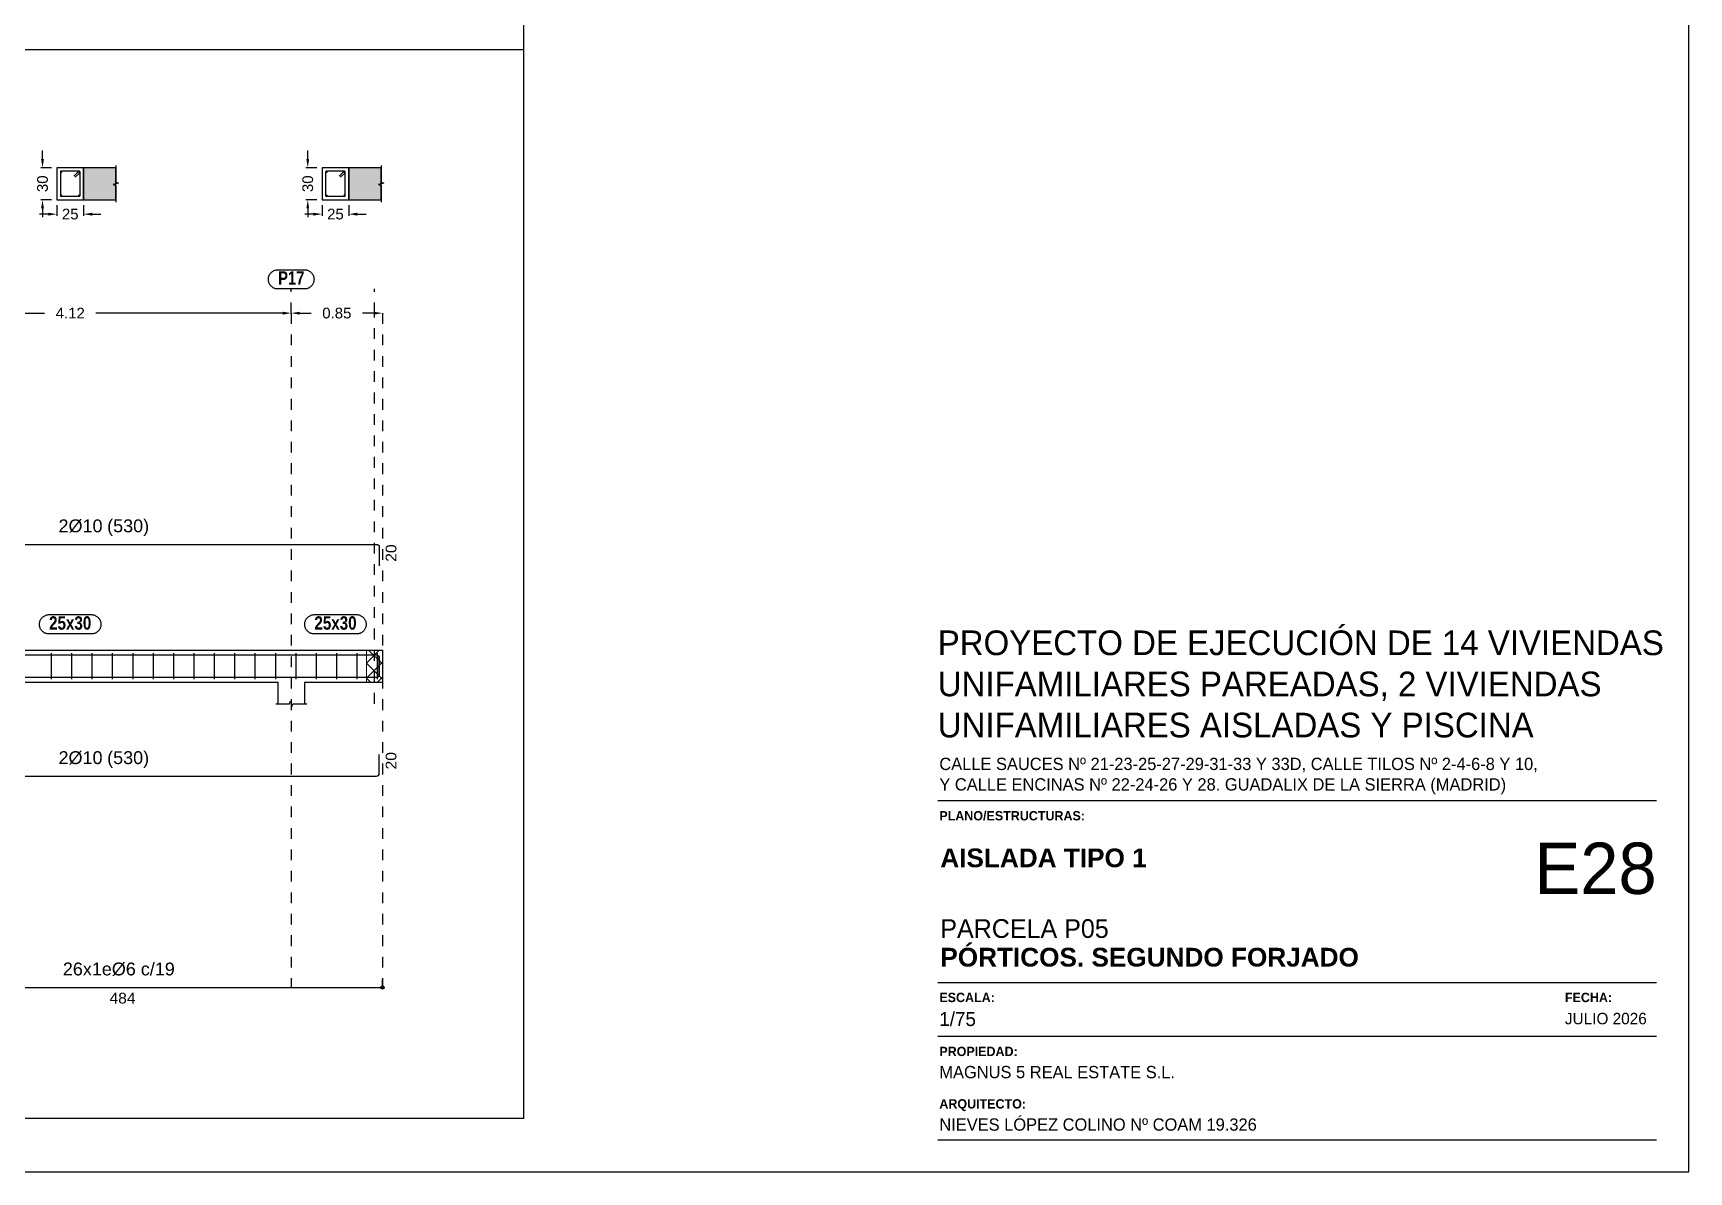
# Model space of a CAD drawing. Extents: x 2455 to 9764, y -806 to 181.
# Drawn here: x 5005.68 to 5021.11, y -500.15 to -489.53 of the extents above; entities that cross this region are included whole.
import ezdxf
from ezdxf.enums import TextEntityAlignment as Align

# ---------------------------------------------------------------- set-up
doc = ezdxf.new("R2010")
doc.units = 0
doc.header["$LTSCALE"] = 0.2
doc.header["$MEASUREMENT"] = 0
doc.linetypes.add('CYPE_RAYAPUNTO', pattern=[0.4125, 0.2025, -0.105, 0, -0.105])
doc.linetypes.add('PUNTOS2', pattern=[0.125, 0, -0.125])
doc.layers.add('01_cartela', color=6, linetype='CONTINUOUS', plot=False)
for name, color, linetype in [('01_cotas', 4, 'CONTINUOUS'), ('01_parcela', 7, 'CONTINUOUS'), ('01_primera', 5, 'CONTINUOUS'), ('01_texto cartela', 4, 'CONTINUOUS'), ('ALZ_CONT_NUDOS', 5, 'CONTINUOUS'), ('ALZ_CONT_VIG_HORMIGON', 5, 'CONTINUOUS'), ('ALZ_COT_COT_LIN_APOYOS', 120, 'CYPE_RAYAPUNTO'), ('ALZ_REF_REF_REFERENCIA', 3, 'CONTINUOUS'), ('ALZ_REF_TEXTO_REF_NOMBRE', 3, 'CONTINUOUS'), ('ARM_LONGITUDINAL_Ø10', 4, 'CONTINUOUS'), ('ARM_TRANSVERSAL_Ø6', 4, 'CONTINUOUS'), ('SEC_CONT_FORJADOS_SECCION', 8, 'CONTINUOUS'), ('SEC_CONT_VIG_HORMIGON_SECCION', 2, 'CONTINUOUS'), ('UNI_CORTANTES', 3, 'CONTINUOUS')]:
    doc.layers.add(name, color=color, linetype=linetype)
doc.layers.add('VIG_CARAS', color=5, linetype='CONTINUOUS', lineweight=9)
doc.styles.add('BERNARDO', font='GOTHICB.TTF')
doc.styles.add('Century Gothic', font='', dxfattribs={"height": 2})
doc.styles.add('Century Gothic_3', font='', dxfattribs={"height": 4.5})
doc.styles.add('Century Gothic_5', font='', dxfattribs={"height": 2.5})
doc.styles.add('Century Gothic_6', font='', dxfattribs={"height": 11})
doc.styles.add('CYPETXT_0.15', font='arial.ttf', dxfattribs={"height": 0.1})
doc.styles.add('Estilo1', font='swissel.ttf')
doc.styles.add('NIEVES2', font='sanss___.ttf')
doc.styles.add('NIEVES3', font='swisseb.ttf')
doc.styles.add('ROMANS', font='romans')
doc.styles.get('Century Gothic').set_extended_font_data('Century Gothic')
doc.styles.get('Century Gothic_3').set_extended_font_data('Century Gothic')
doc.styles.get('Century Gothic_5').set_extended_font_data('Century Gothic')
doc.styles.get('Century Gothic_6').set_extended_font_data('Century Gothic')
doc.dimstyles.new('DECIMAL-50', dxfattribs={"dimtxt": 0.08, "dimasz": 0.15, "dimexe": 0.05, "dimexo": 0.05, "dimgap": 0.09, "dimtad": 0, "dimzin": 0, "dimdsep": 46, "dimtxsty": 'ROMANS', "dimblk": 'DOTSMALL', "dimcen": 0.09, "dimclrt": 7, "dimadec": 0, "dimazin": 0, "dimtfac": 1.38, "dimtix": 1, "dimtofl": 0, "dimtmove": 2, "dimatfit": 3, "dimldrblk": 'OBLIQUE', "dimfxl": 1, "dimtolj": 1, "dimtzin": 0, "dimarcsym": 0})

# ---------------------------------------------------------------- blocks, each defined once
blk = doc.blocks.new('*D711')
at = {"layer": '01_cotas', "color": 0, "lineweight": -2, "transparency": 16777216}
for p, q in [((5005.816, -491.219), (5005.736, -491.219)), ((5006.226, -491.219), (5006.306, -491.219))]:
    blk.add_line(p, q, dxfattribs=at)
at = {"layer": '01_cotas', "color": 0, "linetype": 'PUNTOS2', "lineweight": -2, "transparency": 16777216}
for p, q in [((5005.896, -491.136), (5005.896, -491.269)), ((5006.146, -491.136), (5006.146, -491.269))]:
    blk.add_line(p, q, dxfattribs=at)
at = {"layer": '01_cotas', "color": 0, "transparency": 16777216}
for points in [[(5005.816, -491.206), (5005.816, -491.233), (5005.896, -491.219)], [(5006.226, -491.206), (5006.226, -491.233), (5006.146, -491.219)]]:
    blk.add_solid(points, dxfattribs=at)
at = {"layer": '01_cotas', "color": 5, "transparency": 16777216, "insert": (5006.021, -491.219), "char_height": 0.1, "attachment_point": 5, "style": 'Estilo1'}
blk.add_mtext('\\A1;25', dxfattribs=at)
blk = doc.blocks.new('*D712')
at = {"layer": '01_cotas', "color": 0, "lineweight": -2, "transparency": 16777216}
for p, q in [((5005.763, -490.706), (5005.763, -490.626)), ((5005.763, -491.166), (5005.763, -491.246))]:
    blk.add_line(p, q, dxfattribs=at)
at = {"layer": '01_cotas', "color": 0, "linetype": 'PUNTOS2', "lineweight": -2, "transparency": 16777216}
for p, q in [((5005.846, -490.786), (5005.713, -490.786)), ((5005.846, -491.086), (5005.713, -491.086))]:
    blk.add_line(p, q, dxfattribs=at)
at = {"layer": '01_cotas', "color": 0, "transparency": 16777216}
for points in [[(5005.749, -490.706), (5005.776, -490.706), (5005.763, -490.786)], [(5005.749, -491.166), (5005.776, -491.166), (5005.763, -491.086)]]:
    blk.add_solid(points, dxfattribs=at)
at = {"layer": '01_cotas', "color": 5, "transparency": 16777216, "insert": (5005.763, -490.936), "char_height": 0.1, "attachment_point": 5, "rotation": 90, "style": 'Estilo1'}
blk.add_mtext('\\A1;30', dxfattribs=at)
blk = doc.blocks.new('*D713')
at = {"layer": '01_cotas', "color": 0, "lineweight": -2, "transparency": 16777216}
for p, q in [((5008.288, -491.219), (5008.208, -491.219)), ((5008.698, -491.219), (5008.778, -491.219))]:
    blk.add_line(p, q, dxfattribs=at)
at = {"layer": '01_cotas', "color": 0, "linetype": 'PUNTOS2', "lineweight": -2, "transparency": 16777216}
for p, q in [((5008.368, -491.136), (5008.368, -491.269)), ((5008.618, -491.136), (5008.618, -491.269))]:
    blk.add_line(p, q, dxfattribs=at)
at = {"layer": '01_cotas', "color": 0, "transparency": 16777216}
for points in [[(5008.288, -491.206), (5008.288, -491.233), (5008.368, -491.219)], [(5008.698, -491.206), (5008.698, -491.233), (5008.618, -491.219)]]:
    blk.add_solid(points, dxfattribs=at)
at = {"layer": '01_cotas', "color": 5, "transparency": 16777216, "insert": (5008.493, -491.219), "char_height": 0.1, "attachment_point": 5, "style": 'Estilo1'}
blk.add_mtext('\\A1;25', dxfattribs=at)
blk = doc.blocks.new('*D714')
at = {"layer": '01_cotas', "color": 0, "lineweight": -2, "transparency": 16777216}
for p, q in [((5008.235, -490.706), (5008.235, -490.626)), ((5008.235, -491.166), (5008.235, -491.246))]:
    blk.add_line(p, q, dxfattribs=at)
at = {"layer": '01_cotas', "color": 0, "linetype": 'PUNTOS2', "lineweight": -2, "transparency": 16777216}
for p, q in [((5008.318, -490.786), (5008.185, -490.786)), ((5008.318, -491.086), (5008.185, -491.086))]:
    blk.add_line(p, q, dxfattribs=at)
at = {"layer": '01_cotas', "color": 0, "transparency": 16777216}
for points in [[(5008.222, -490.706), (5008.248, -490.706), (5008.235, -490.786)], [(5008.222, -491.166), (5008.248, -491.166), (5008.235, -491.086)]]:
    blk.add_solid(points, dxfattribs=at)
at = {"layer": '01_cotas', "color": 5, "transparency": 16777216, "insert": (5008.235, -490.936), "char_height": 0.1, "attachment_point": 5, "rotation": 90, "style": 'Estilo1'}
blk.add_mtext('\\A1;30', dxfattribs=at)
blk = doc.blocks.new('*D716')
at = {"layer": '01_cotas', "color": 0, "lineweight": -2, "transparency": 16777216}
for p, q in [((5004.041, -492.142), (5005.781, -492.142)), ((5008.001, -492.142), (5006.26, -492.142))]:
    blk.add_line(p, q, dxfattribs=at)
at = {"layer": '01_cotas', "color": 0, "transparency": 16777216}
for points in [[(5004.041, -492.129), (5004.041, -492.156), (5003.961, -492.142)], [(5008.001, -492.129), (5008.001, -492.156), (5008.081, -492.142)]]:
    blk.add_solid(points, dxfattribs=at)
at = {"layer": '01_cotas', "color": 5, "transparency": 16777216, "insert": (5006.021, -492.142), "char_height": 0.1, "attachment_point": 5, "style": 'Estilo1'}
blk.add_mtext('\\A1;4.12', dxfattribs=at)
blk = doc.blocks.new('*D717')
at = {"layer": '01_cotas', "color": 0, "lineweight": -2, "transparency": 16777216}
for p, q in [((5008.161, -492.142), (5008.266, -492.142)), ((5008.851, -492.142), (5008.746, -492.142))]:
    blk.add_line(p, q, dxfattribs=at)
at = {"layer": '01_cotas', "color": 0, "transparency": 16777216}
for points in [[(5008.161, -492.129), (5008.161, -492.156), (5008.081, -492.142)], [(5008.851, -492.129), (5008.851, -492.156), (5008.931, -492.142)]]:
    blk.add_solid(points, dxfattribs=at)
at = {"layer": '01_cotas', "color": 5, "transparency": 16777216, "insert": (5008.506, -492.142), "char_height": 0.1, "attachment_point": 5, "style": 'Estilo1'}
blk.add_mtext('\\A1;0.85', dxfattribs=at)

msp = doc.modelspace()

# ---------------------------------------------------------------- hatches: boundary and pattern name
at = {"layer": 'SEC_CONT_FORJADOS_SECCION', "true_color": 0xdad7d3}
for points in [[(5006.446, -490.786), (5006.146, -490.786), (5006.146, -491.086), (5006.446, -491.086)], [(5008.918, -490.786), (5008.618, -490.786), (5008.618, -491.086), (5008.918, -491.086)]]:
    msp.add_hatch(color=254, dxfattribs=at).paths.add_polyline_path(points)

# ---------------------------------------------------------------- linework, layer by layer
at = {"layer": '01_cartela', "color": 3}
msp.add_lwpolyline([(4990.47, -478.613), (4990.47, -500.148), (5021.108, -500.148), (5021.108, -478.613)], close=True, dxfattribs=at)
at = {"layer": '01_parcela', "color": 7, "ltscale": 2.5}
for p, q in [((5010.248, -499.648), (5010.248, -489.38)), ((4990.971, -499.648), (5010.248, -499.648))]:
    msp.add_line(p, q, dxfattribs=at)
at = {"layer": '01_primera', "ltscale": 2.5}
msp.add_line((4990.969, -489.683), (5010.248, -489.683), dxfattribs=at)
at = {"layer": '01_texto cartela', "color": 5}
for p, q in [((5014.107, -496.687), (5020.808, -496.687)), ((5014.107, -498.381), (5020.808, -498.381)), ((5014.107, -498.884), (5020.808, -498.884)), ((5014.107, -499.848), (5020.808, -499.848))]:
    msp.add_line(p, q, dxfattribs=at)
at = {"layer": 'ALZ_CONT_NUDOS', "lineweight": 0}
for p, q in [((5008.781, -495.404), (5008.901, -495.283)), ((5008.781, -495.545), (5008.931, -495.395)), ((5008.931, -495.554), (5008.781, -495.404)), ((5008.931, -495.412), (5008.802, -495.283)), ((5008.819, -495.583), (5008.781, -495.545)), ((5008.884, -495.583), (5008.931, -495.536))]:
    msp.add_line(p, q, dxfattribs=at)
at = {"layer": 'ALZ_CONT_NUDOS'}
for p, q in [((5008.931, -495.283), (5008.931, -495.583)), ((5007.956, -495.583), (5007.956, -495.783)), ((5008.206, -495.583), (5008.206, -495.783))]:
    msp.add_line(p, q, dxfattribs=at)
for points in [[(5007.956, -495.283), (5008.206, -495.283)], [(5008.781, -495.283), (5008.931, -495.283)], [(5008.781, -495.583), (5008.931, -495.583)], [(5007.936, -495.783), (5008.066, -495.783), (5008.073, -495.758), (5008.088, -495.808), (5008.096, -495.783), (5008.226, -495.783)]]:
    msp.add_lwpolyline(points, dxfattribs=at)
at = {"layer": 'ALZ_CONT_NUDOS', "lineweight": 0}
msp.add_lwpolyline([(5008.781, -495.283), (5008.781, -495.583), (5008.931, -495.583), (5008.931, -495.283), (5008.781, -495.283)], close=True, dxfattribs=at)
at = {"layer": 'ALZ_CONT_VIG_HORMIGON'}
for p, q in [((5004.086, -495.283), (5007.956, -495.283)), ((5008.206, -495.283), (5008.781, -495.283)), ((5004.086, -495.583), (5007.956, -495.583)), ((5008.206, -495.583), (5008.781, -495.583))]:
    msp.add_line(p, q, dxfattribs=at)
at = {"layer": 'ALZ_COT_COT_LIN_APOYOS'}
for p, q in [((5008.081, -492.142), (5008.081, -491.917)), ((5008.856, -492.142), (5008.856, -491.917)), ((5008.081, -492.142), (5008.081, -498.428)), ((5008.856, -495.783), (5008.856, -492.142)), ((5008.931, -492.142), (5008.931, -498.428))]:
    msp.add_line(p, q, dxfattribs=at)
at = {"layer": 'ALZ_REF_REF_REFERENCIA'}
msp.add_lwpolyline([(5008.204, -491.737), (5008.21, -491.737), (5008.216, -491.738), (5008.222, -491.739), (5008.227, -491.74), (5008.233, -491.742), (5008.239, -491.744), (5008.244, -491.747), (5008.249, -491.75), (5008.255, -491.753), (5008.259, -491.757), (5008.264, -491.76), (5008.268, -491.765), (5008.272, -491.769), (5008.276, -491.774), (5008.279, -491.779), (5008.282, -491.784), (5008.285, -491.789), (5008.288, -491.795), (5008.29, -491.801), (5008.291, -491.806), (5008.292, -491.812), (5008.293, -491.818), (5008.294, -491.824), (5008.294, -491.83), (5008.293, -491.836), (5008.292, -491.842), (5008.291, -491.848), (5008.29, -491.854), (5008.288, -491.86), (5008.285, -491.865), (5008.282, -491.87), (5008.279, -491.876), (5008.276, -491.881), (5008.272, -491.885), (5008.268, -491.89), (5008.264, -491.894), (5008.259, -491.898), (5008.255, -491.901), (5008.249, -491.905), (5008.244, -491.908), (5008.239, -491.91), (5008.233, -491.912), (5008.227, -491.914), (5008.222, -491.915), (5008.216, -491.916), (5008.21, -491.917), (5008.204, -491.917), (5007.958, -491.917), (5007.952, -491.917), (5007.946, -491.916), (5007.94, -491.915), (5007.934, -491.914), (5007.928, -491.912), (5007.922, -491.91), (5007.917, -491.908), (5007.912, -491.905), (5007.907, -491.901), (5007.902, -491.898), (5007.897, -491.894), (5007.893, -491.89), (5007.889, -491.885), (5007.885, -491.881), (5007.882, -491.876), (5007.879, -491.87), (5007.876, -491.865), (5007.874, -491.86), (5007.872, -491.854), (5007.87, -491.848), (5007.869, -491.842), (5007.868, -491.836), (5007.868, -491.83), (5007.868, -491.824), (5007.868, -491.818), (5007.869, -491.812), (5007.87, -491.806), (5007.872, -491.801), (5007.874, -491.795), (5007.876, -491.789), (5007.879, -491.784), (5007.882, -491.779), (5007.885, -491.774), (5007.889, -491.769), (5007.893, -491.765), (5007.897, -491.76), (5007.902, -491.757), (5007.907, -491.753), (5007.912, -491.75), (5007.917, -491.747), (5007.922, -491.744), (5007.928, -491.742), (5007.934, -491.74), (5007.94, -491.739), (5007.946, -491.738), (5007.952, -491.737), (5007.958, -491.737), (5008.204, -491.737)], close=True, dxfattribs=at)
at = {"layer": 'ALZ_REF_TEXTO_REF_NOMBRE', "color": 5}
for points in [[(5006.217, -494.953), (5006.223, -494.953), (5006.229, -494.954), (5006.235, -494.955), (5006.241, -494.956), (5006.247, -494.958), (5006.252, -494.96), (5006.258, -494.963), (5006.263, -494.966), (5006.268, -494.969), (5006.273, -494.973), (5006.277, -494.977), (5006.282, -494.981), (5006.286, -494.985), (5006.29, -494.99), (5006.293, -494.995), (5006.296, -495), (5006.299, -495.005), (5006.301, -495.011), (5006.303, -495.017), (5006.305, -495.022), (5006.306, -495.028), (5006.307, -495.034), (5006.307, -495.04), (5006.307, -495.046), (5006.307, -495.052), (5006.306, -495.058), (5006.305, -495.064), (5006.303, -495.07), (5006.301, -495.076), (5006.299, -495.081), (5006.296, -495.087), (5006.293, -495.092), (5006.29, -495.097), (5006.286, -495.101), (5006.282, -495.106), (5006.277, -495.11), (5006.273, -495.114), (5006.268, -495.117), (5006.263, -495.121), (5006.258, -495.124), (5006.252, -495.126), (5006.247, -495.128), (5006.241, -495.13), (5006.235, -495.131), (5006.229, -495.132), (5006.223, -495.133), (5006.217, -495.133), (5005.824, -495.133), (5005.818, -495.133), (5005.812, -495.132), (5005.806, -495.131), (5005.8, -495.13), (5005.795, -495.128), (5005.789, -495.126), (5005.783, -495.124), (5005.778, -495.121), (5005.773, -495.117), (5005.768, -495.114), (5005.764, -495.11), (5005.759, -495.106), (5005.755, -495.101), (5005.752, -495.097), (5005.748, -495.092), (5005.745, -495.087), (5005.742, -495.081), (5005.74, -495.076), (5005.738, -495.07), (5005.737, -495.064), (5005.735, -495.058), (5005.735, -495.052), (5005.734, -495.046), (5005.734, -495.04), (5005.735, -495.034), (5005.735, -495.028), (5005.737, -495.022), (5005.738, -495.017), (5005.74, -495.011), (5005.742, -495.005), (5005.745, -495), (5005.748, -494.995), (5005.752, -494.99), (5005.755, -494.985), (5005.759, -494.981), (5005.764, -494.977), (5005.768, -494.973), (5005.773, -494.969), (5005.778, -494.966), (5005.783, -494.963), (5005.789, -494.96), (5005.795, -494.958), (5005.8, -494.956), (5005.806, -494.955), (5005.812, -494.954), (5005.818, -494.953), (5005.824, -494.953), (5006.217, -494.953)], [(5008.69, -494.953), (5008.696, -494.953), (5008.702, -494.954), (5008.707, -494.955), (5008.713, -494.956), (5008.719, -494.958), (5008.725, -494.96), (5008.73, -494.963), (5008.735, -494.966), (5008.741, -494.969), (5008.745, -494.973), (5008.75, -494.977), (5008.754, -494.981), (5008.758, -494.985), (5008.762, -494.99), (5008.765, -494.995), (5008.768, -495), (5008.771, -495.005), (5008.774, -495.011), (5008.776, -495.017), (5008.777, -495.022), (5008.778, -495.028), (5008.779, -495.034), (5008.78, -495.04), (5008.78, -495.046), (5008.779, -495.052), (5008.778, -495.058), (5008.777, -495.064), (5008.776, -495.07), (5008.774, -495.076), (5008.771, -495.081), (5008.768, -495.087), (5008.765, -495.092), (5008.762, -495.097), (5008.758, -495.101), (5008.754, -495.106), (5008.75, -495.11), (5008.745, -495.114), (5008.741, -495.117), (5008.735, -495.121), (5008.73, -495.124), (5008.725, -495.126), (5008.719, -495.128), (5008.713, -495.13), (5008.707, -495.131), (5008.702, -495.132), (5008.696, -495.133), (5008.69, -495.133), (5008.297, -495.133), (5008.291, -495.133), (5008.285, -495.132), (5008.279, -495.131), (5008.273, -495.13), (5008.267, -495.128), (5008.261, -495.126), (5008.256, -495.124), (5008.251, -495.121), (5008.246, -495.117), (5008.241, -495.114), (5008.236, -495.11), (5008.232, -495.106), (5008.228, -495.101), (5008.224, -495.097), (5008.221, -495.092), (5008.218, -495.087), (5008.215, -495.081), (5008.213, -495.076), (5008.211, -495.07), (5008.209, -495.064), (5008.208, -495.058), (5008.207, -495.052), (5008.207, -495.046), (5008.207, -495.04), (5008.207, -495.034), (5008.208, -495.028), (5008.209, -495.022), (5008.211, -495.017), (5008.213, -495.011), (5008.215, -495.005), (5008.218, -495), (5008.221, -494.995), (5008.224, -494.99), (5008.228, -494.985), (5008.232, -494.981), (5008.236, -494.977), (5008.241, -494.973), (5008.246, -494.969), (5008.251, -494.966), (5008.256, -494.963), (5008.261, -494.96), (5008.267, -494.958), (5008.273, -494.956), (5008.279, -494.955), (5008.285, -494.954), (5008.291, -494.953), (5008.297, -494.953), (5008.69, -494.953)]]:
    msp.add_lwpolyline(points, close=True, dxfattribs=at)
at = {"layer": 'ARM_LONGITUDINAL_Ø10'}
for points in [[(5003.801, -494.298), (5008.876, -494.298), (5008.885, -494.3), (5008.893, -494.305), (5008.899, -494.313), (5008.901, -494.323), (5008.901, -494.498)], [(5003.801, -495.329), (5008.876, -495.329), (5008.885, -495.331), (5008.893, -495.337), (5008.899, -495.345), (5008.901, -495.354), (5008.901, -495.529)], [(5003.801, -495.537), (5008.876, -495.537), (5008.885, -495.535), (5008.893, -495.53), (5008.899, -495.522), (5008.901, -495.512), (5008.901, -495.337)], [(5003.801, -496.458), (5008.876, -496.458), (5008.885, -496.456), (5008.893, -496.451), (5008.899, -496.443), (5008.901, -496.433), (5008.901, -496.258)]]:
    msp.add_lwpolyline(points, dxfattribs=at)
for centre in [(5005.937, -490.827), (5006.105, -490.827), (5008.409, -490.827), (5008.577, -490.827), (5005.937, -491.045), (5006.105, -491.045), (5008.409, -491.045), (5008.577, -491.045)]:
    msp.add_circle(centre, 0.005, dxfattribs=at)
at = {"layer": 'ARM_TRANSVERSAL_Ø6'}
for p, q in [((5005.843, -495.313), (5005.843, -495.553)), ((5006.033, -495.313), (5006.033, -495.553)), ((5006.223, -495.313), (5006.223, -495.553)), ((5006.413, -495.313), (5006.413, -495.553)), ((5006.603, -495.313), (5006.603, -495.553)), ((5006.793, -495.313), (5006.793, -495.553)), ((5006.983, -495.313), (5006.983, -495.553)), ((5007.173, -495.313), (5007.173, -495.553)), ((5007.363, -495.313), (5007.363, -495.553)), ((5007.553, -495.313), (5007.553, -495.553)), ((5007.743, -495.313), (5007.743, -495.553)), ((5007.933, -495.313), (5007.933, -495.553)), ((5008.123, -495.313), (5008.123, -495.553)), ((5008.313, -495.313), (5008.313, -495.553)), ((5008.503, -495.313), (5008.503, -495.553)), ((5008.693, -495.313), (5008.693, -495.553)), ((5008.883, -495.313), (5008.883, -495.553))]:
    msp.add_line(p, q, dxfattribs=at)
for points in [[(5006.068, -490.875), (5006.11, -490.833), (5006.111, -490.832), (5006.112, -490.83), (5006.112, -490.829), (5006.113, -490.827), (5006.112, -490.826), (5006.112, -490.824), (5006.111, -490.823), (5006.11, -490.822), (5006.109, -490.821), (5006.108, -490.82), (5006.106, -490.819), (5006.105, -490.819), (5005.937, -490.819), (5005.934, -490.82), (5005.931, -490.822), (5005.929, -490.824), (5005.929, -490.827), (5005.929, -491.045), (5005.929, -491.048), (5005.931, -491.051), (5005.934, -491.053), (5005.937, -491.053), (5006.105, -491.053), (5006.108, -491.053), (5006.11, -491.051), (5006.112, -491.048), (5006.113, -491.045), (5006.113, -490.827), (5006.112, -490.826), (5006.112, -490.824), (5006.111, -490.823), (5006.11, -490.822), (5006.109, -490.821), (5006.108, -490.82), (5006.106, -490.819), (5006.105, -490.819), (5006.103, -490.819), (5006.102, -490.82), (5006.1, -490.821), (5006.099, -490.822), (5006.056, -490.864)], [(5008.54, -490.875), (5008.583, -490.833), (5008.584, -490.832), (5008.584, -490.83), (5008.585, -490.829), (5008.585, -490.827), (5008.585, -490.826), (5008.584, -490.824), (5008.584, -490.823), (5008.583, -490.822), (5008.582, -490.821), (5008.58, -490.82), (5008.579, -490.819), (5008.577, -490.819), (5008.409, -490.819), (5008.406, -490.82), (5008.403, -490.822), (5008.402, -490.824), (5008.401, -490.827), (5008.401, -491.045), (5008.402, -491.048), (5008.403, -491.051), (5008.406, -491.053), (5008.409, -491.053), (5008.577, -491.053), (5008.58, -491.053), (5008.583, -491.051), (5008.584, -491.048), (5008.585, -491.045), (5008.585, -490.827), (5008.585, -490.826), (5008.584, -490.824), (5008.584, -490.823), (5008.583, -490.822), (5008.582, -490.821), (5008.58, -490.82), (5008.579, -490.819), (5008.577, -490.819), (5008.576, -490.819), (5008.574, -490.82), (5008.573, -490.821), (5008.571, -490.822), (5008.529, -490.864)]]:
    msp.add_lwpolyline(points, dxfattribs=at)
at = {"layer": 'SEC_CONT_FORJADOS_SECCION'}
for points in [[(5006.446, -490.766), (5006.446, -490.921), (5006.471, -490.929), (5006.421, -490.944), (5006.446, -490.951), (5006.446, -491.106)], [(5008.918, -490.766), (5008.918, -490.921), (5008.943, -490.929), (5008.893, -490.944), (5008.918, -490.951), (5008.918, -491.106)], [(5006.446, -490.786), (5006.146, -490.786), (5006.146, -491.086), (5006.446, -491.086)], [(5008.918, -490.786), (5008.618, -490.786), (5008.618, -491.086), (5008.918, -491.086)]]:
    msp.add_lwpolyline(points, dxfattribs=at)
at = {"layer": 'SEC_CONT_FORJADOS_SECCION', "color": 254, "true_color": 0xdad7d3}
for points in [[(5006.446, -490.786), (5006.146, -490.786), (5006.146, -491.086), (5006.446, -491.086)], [(5008.918, -490.786), (5008.618, -490.786), (5008.618, -491.086), (5008.918, -491.086)]]:
    msp.add_lwpolyline(points, close=True, dxfattribs=at)
at = {"layer": 'SEC_CONT_VIG_HORMIGON_SECCION'}
for points in [[(5006.146, -490.786), (5005.896, -490.786), (5005.896, -491.086), (5006.146, -491.086), (5006.146, -490.786)], [(5008.618, -490.786), (5008.368, -490.786), (5008.368, -491.086), (5008.618, -491.086), (5008.618, -490.786)]]:
    msp.add_lwpolyline(points, close=True, dxfattribs=at)
at = {"layer": 'UNI_CORTANTES', "color": 2}
msp.add_lwpolyline([(5004.086, -498.428), (5008.931, -498.428), (5008.931, -498.353)], dxfattribs=at)
msp.add_circle((5008.931, -498.428), 0.015, dxfattribs=at)

# ---------------------------------------------------------------- texts
at = {"layer": '01_texto cartela', "color": 5}
for s, insert, char_height, width, attachment_point, style in [('\\PPROYECTO DE EJECUCIÓN DE 14 VIVIENDAS UNIFAMILIARES PAREADAS, 2 VIVIENDAS UNIFAMILIARES AISLADAS Y PISCINA', (5014.107, -494.717), 0.23, 6.82217, 1, 'Century Gothic_3'), ('CALLE SAUCES Nº 21-23-25-27-29-31-33 Y 33D, CALLE TILOS Nº 2-4-6-8 Y 10, \\PY CALLE ENCINAS Nº 22-24-26 Y 28. GUADALIX DE LA SIERRA (MADRID)', (5014.122, -496.287), 0.11455, 9.24681, 1, 'Century Gothic'), ('{\\fCentury Gothic|b1|i0|c0|p34;PLANO/ESTRUCTURAS: }', (5014.122, -496.784), 0.08701, 2.11715, 1, 'Century Gothic'), ('\\pt2.3273;\\PPARCELA P05', (5014.131, -497.969), 0.17455, 7.00908, 7, 'Century Gothic_5'), ('\\pt2.3273;PÓRTICOS. SEGUNDO FORJADO', (5014.131, -498.236), 0.17455, 7.00908, 7, 'NIEVES3'), ('{\\fCentury Gothic|b1|i0|c0|p34;ESCALA: }', (5014.122, -498.478), 0.08701, 2.11715, 1, 'Century Gothic'), ('{\\fCentury Gothic|b1|i0|c0|p34;FECHA: }', (5019.953, -498.478), 0.08701, 2.11715, 1, 'Century Gothic'), ('1/75', (5014.122, -498.657), 0.1309, 2.11715, 1, 'Century Gothic'), ('JULIO 2026', (5019.953, -498.665), 0.1069, 3.50438, 1, 'Century Gothic'), ('{\\fCentury Gothic|b1|i0|c0|p34;PROPIEDAD:}', (5014.122, -498.981), 0.08701, 0.83709, 1, 'Century Gothic'), ('MAGNUS 5 REAL ESTATE S.L.', (5014.122, -499.16), 0.11455, 4.88231, 1, 'Century Gothic'), ('{\\fCentury Gothic|b1|i0|c0|p34;ARQUITECTO:}', (5014.122, -499.47), 0.08701, 0.83709, 1, 'Century Gothic'), ('NIEVES LÓPEZ COLINO Nº COAM 19.326', (5014.122, -499.649), 0.11455, 3.65153, 1, 'Century Gothic')]:
    msp.add_mtext(s, dxfattribs=dict(at, insert=insert, char_height=char_height, width=width, attachment_point=attachment_point, style=style))
at = {"layer": '01_texto cartela', "color": 1}
for s, insert, char_height, width, attachment_point, style in [('E28', (5020.808, -497.078), 0.4786, 1.04985, 3, 'Century Gothic_6'), ('AISLADA TIPO 1 ', (5014.131, -497.31), 0.17455, 7.00908, 7, 'NIEVES3')]:
    msp.add_mtext(s, dxfattribs=dict(at, insert=insert, char_height=char_height, width=width, attachment_point=attachment_point, style=style))
at = {"layer": 'ALZ_REF_TEXTO_REF_NOMBRE', "color": 5, "style": 'BERNARDO'}
for s, width, p, p2 in [('P17', 0.841304, (5007.958, -491.877), (5008.204, -491.877)), ('25x30', 0.806421, (5005.824, -495.093), (5006.217, -495.093)), ('25x30', 0.806421, (5008.297, -495.093), (5008.69, -495.093))]:
    msp.add_text(s, height=0.125, dxfattribs=dict(at, width=width)).set_placement(p, p2, align=Align.FIT)
at = {"layer": 'UNI_CORTANTES', "color": 4, "style": 'CYPETXT_0.15', "width": 1.042546}
for p, p2 in [((5009.061, -494.46), (5009.061, -494.298)), ((5009.061, -496.396), (5009.061, -496.234))]:
    msp.add_text('20', height=0.1, rotation=90, dxfattribs=at).set_placement(p, p2, align=Align.FIT)
at = {"layer": 'UNI_CORTANTES', "color": 2, "style": 'CYPETXT_0.15', "width": 1.042546}
msp.add_text('484', height=0.1, dxfattribs=at).set_placement((5006.387, -498.578), (5006.63, -498.578), align=Align.FIT)
at = {"layer": 'VIG_CARAS', "color": 5, "style": 'NIEVES2'}
for s, p in [('2%%c10', (5005.912, -494.221)), ('(530)', (5006.365, -494.221)), ('2%%c10', (5005.912, -496.382)), ('(530)', (5006.365, -496.382))]:
    msp.add_text(s, height=0.12, dxfattribs=at).set_placement(p, align=Align.BOTTOM_LEFT)
at = {"layer": 'VIG_CARAS', "color": 4, "style": 'NIEVES2'}
msp.add_text('26x1e%%c6 c/19', height=0.12, dxfattribs=at).set_placement((5005.952, -498.352), align=Align.BOTTOM_LEFT)

# ---------------------------------------------------------------- dimensions: what is measured, and where the dimension line sits
at = {"layer": '01_cotas', "color": 2}
for p1, p2, distance, text, picture, middle in [((5005.896, -491.086), (5005.896, -490.786), 0.133, '30', '*D712', (5005.763, -490.936)), ((5008.368, -491.086), (5008.368, -490.786), 0.133, '30', '*D714', (5008.235, -490.936)), ((5005.896, -491.086), (5006.146, -491.086), -0.133, '25', '*D711', (5006.021, -491.219)), ((5008.368, -491.086), (5008.618, -491.086), -0.133, '25', '*D713', (5008.493, -491.219)), ((5008.081, -492.142), (5003.961, -492.142), 0, '4.12', '*D716', (5006.021, -492.142)), ((5008.931, -492.142), (5008.081, -492.142), 0, '0.85', '*D717', (5008.506, -492.142))]:
    dim = msp.add_aligned_dim(p1=p1, p2=p2, distance=distance, text=text, dimstyle='DECIMAL-50', override={"dimtxt": 0.1, "dimasz": 0.08, "dimtxsty": 'Estilo1', "dimsah": 1, "dimclrt": 5, "dimfxl": 0.09, "dimarcsym": 2}, dxfattribs=at)
    dim.commit()
    dim.dimension.update_dxf_attribs({"geometry": picture, "text_midpoint": middle})

doc.saveas('drawing.dxf')
